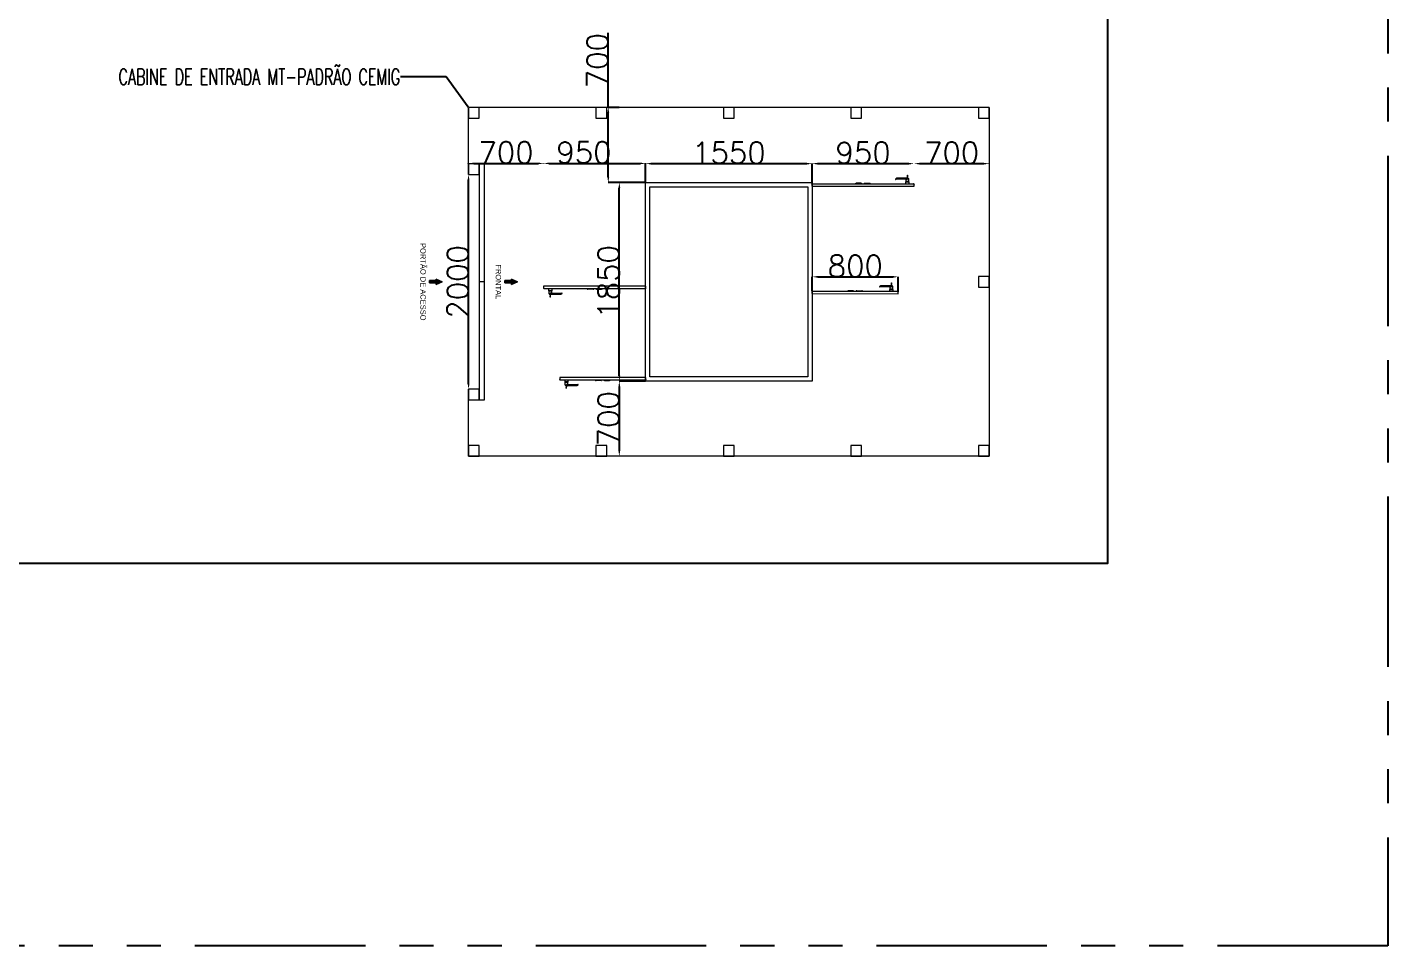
# Model space of a CAD drawing. Header units: metres. Extents: x 18203 to 41586, y 7179 to 24742.
# Drawn here: x 28911 to 41586, y 7857 to 16414 of the extents above; entities that cross this region are included whole.
import ezdxf
from ezdxf import colors
from ezdxf.entities.mleader import LeaderData, LeaderLine
from ezdxf.enums import TextEntityAlignment as Align
from ezdxf.math import Vec2, Vec3

# ---------------------------------------------------------------- set-up
doc = ezdxf.new("R2010")
doc.units = ezdxf.units.M
doc.header["$LTSCALE"] = 50
doc.header["$MEASUREMENT"] = 0
doc.header["$PDMODE"] = 1
doc.header["$PDSIZE"] = 10
doc.linetypes.add('PHANTOM', pattern=[63.5, 31.75, -6.35, 6.35, -6.35, 6.35, -6.35])
doc.layers.get('0').update_dxf_attribs({"linetype": 'CONTINUOUS'})
doc.layers.get('DEFPOINTS').update_dxf_attribs({"linetype": 'CONTINUOUS'})
doc.layers.add('COTA', color=1, linetype='CONTINUOUS', lineweight=0)
doc.layers.add('GIRO', color=1, linetype='CONTINUOUS')
doc.styles.add('ARIAL', font='arial.ttf', dxfattribs={"height": 50})
doc.styles.add('RomanS 1.0', font='ROMANS.shx')
doc.styles.get("Standard").update_dxf_attribs({"font": 'romans', "width": 0.65, "height": 30})
doc.linetypes.add('FENCELINE2', pattern='A,6.35,-2.54,[132,ltypeshp.shx,S=2.54,R=0,X=-2.54,Y=0],-2.54,25.4', length=36.83)
doc.dimstyles.new('ISO-25', dxfattribs={"dimtxt": 2.5, "dimasz": 2.5, "dimexe": 1.25, "dimexo": 0.625, "dimtad": 1, "dimtxsty": 'Standard', "dimcen": 2.5, "dimadec": 0, "dimazin": 0, "dimtfac": 1, "dimtmove": 0, "dimatfit": 3, "dimfxl": 1, "dimarcsym": 0})

# ---------------------------------------------------------------- blocks, each defined once
blk = doc.blocks.new('2700410')
at = {"linetype": 'Continuous', "lineweight": 0}
for points in [[(40, 181), (101, 181), (146, 181), (73, 335), (0, 181)], [(101, 181), (40, 181), (40, 0), (101, 0)]]:
    blk.add_hatch(color=7, dxfattribs=at).paths.add_polyline_path(points, flags=0)
at = {"color": 7, "linetype": 'Continuous', "lineweight": 0}
for p, q in [((73, 335), (0, 181)), ((0, 181), (40, 181)), ((146, 181), (73, 335)), ((101, 181), (146, 181))]:
    blk.add_line(p, q, dxfattribs=at)
for points in [[(40, 181), (101, 181), (146, 181), (73, 335), (0, 181)], [(101, 181), (40, 181), (40, 0), (101, 0)], [(40, 0), (101, 0), (101, 181), (40, 181)]]:
    blk.add_lwpolyline(points, close=True, dxfattribs=at)
blk = doc.blocks.new('A$C606CB9BB')
at = {"color": 1, "linetype": 'Continuous', "lineweight": 0, "ltscale": 75}
for p, q in [((0, 953), (0, 0)), ((19, 953), (0, 953)), ((19, 953), (20, 953)), ((23, 949), (23, 4)), ((23, 547), (25, 544)), ((23, 547), (23, 547)), ((23, 547), (23, 547)), ((27, 493), (27, 540)), ((23, 486), (25, 488)), ((23, 486), (23, 485)), ((23, 467), (25, 464)), ((23, 467), (23, 467)), ((23, 406), (25, 408)), ((23, 405), (23, 406)), ((23, 406), (23, 406)), ((27, 460), (27, 413)), ((63, 171), (63, 170)), ((63, 171), (65, 171)), ((63, 170), (65, 170)), ((63, 169), (67, 163)), ((65, 170), (65, 171)), ((68, 164), (65, 170)), ((67, 162), (67, 72)), ((67, 162), (69, 162)), ((69, 72), (69, 162)), ((71, 162), (71, 62)), ((73, 162), (71, 162)), ((73, 62), (73, 162)), ((0, 0), (19, 0)), ((20, 0), (19, 0)), ((23, 76), (41, 76)), ((41, 49), (23, 49)), ((41, 76), (41, 49)), ((43, 51), (43, 75)), ((43, 73), (65, 73)), ((71, 51), (43, 51)), ((65, 73), (65, 62)), ((71, 62), (65, 62)), ((67, 72), (69, 72)), ((71, 62), (71, 51)), ((71, 62), (73, 62)), ((73, 70), (74, 70)), ((73, 54), (73, 62)), ((74, 55), (73, 55)), ((74, 55), (74, 70)), ((74, 64), (74, 65)), ((74, 65), (74, 65)), ((80, 64), (74, 64)), ((74, 64), (74, 64)), ((74, 62), (74, 64)), ((80, 62), (74, 62)), ((74, 62), (74, 62)), ((80, 64), (80, 62)), ((87, 64), (80, 64)), ((80, 62), (87, 62)), ((93, 64), (87, 64)), ((87, 62), (87, 64)), ((93, 62), (87, 62)), ((93, 64), (91, 64)), ((91, 64), (91, 64)), ((91, 61), (91, 62)), ((93, 61), (91, 61)), ((99, 64), (93, 64)), ((93, 64), (93, 64)), ((98, 64), (93, 64)), ((93, 62), (93, 64)), ((98, 62), (93, 62)), ((93, 61), (93, 62)), ((99, 61), (93, 61)), ((102, 64), (98, 64)), ((98, 62), (98, 64)), ((102, 62), (98, 62)), ((99, 64), (99, 64)), ((99, 62), (99, 61)), ((100, 64), (100, 62)), ((102, 64), (102, 62))]:
    blk.add_line(p, q, dxfattribs=at)
for points in [[(25, 544), (26, 544), (26, 543), (26, 543), (26, 542), (27, 542), (27, 542), (27, 542), (27, 541), (27, 540), (27, 540)], [(27, 493), (27, 493), (27, 492), (27, 491), (27, 491), (27, 491), (26, 490), (26, 490), (26, 489), (26, 489), (25, 488)], [(27, 460), (27, 460), (27, 461), (27, 462), (27, 462), (27, 462), (26, 462), (26, 463), (26, 463), (26, 464), (25, 464)], [(25, 408), (26, 409), (26, 409), (26, 410), (26, 410), (27, 411), (27, 411), (27, 411), (27, 412), (27, 413), (27, 413)], [(63, 169), (63, 169), (63, 169), (64, 169), (64, 169), (64, 169), (64, 170), (65, 170), (65, 170)], [(66, 172), (66, 172), (66, 172), (66, 172), (66, 172), (66, 171), (66, 171), (65, 171), (65, 171)], [(67, 163), (67, 163), (67, 163), (67, 163), (67, 163), (68, 163), (68, 164), (68, 164), (68, 164)], [(73, 163), (73, 163), (73, 163), (72, 163), (72, 163), (72, 163), (72, 162), (71, 162), (71, 162)], [(65, 62), (65, 63), (66, 64), (66, 65), (67, 66), (67, 66), (68, 67), (68, 67), (68, 68), (68, 68), (68, 68), (68, 69), (69, 69), (69, 70), (69, 70), (69, 71), (69, 72)], [(67, 72), (67, 71), (67, 70), (67, 69), (67, 69), (66, 68), (66, 67), (66, 66), (65, 63), (65, 62)]]:
    blk.add_lwpolyline(points, dxfattribs=at)
for centre, radius, start, end in [((20, 949), 3.15, 0, 90), ((65, 171), 2, 41.9056, 180), ((65, 170), 2, 180, 210), ((33, 142), 43, 27.8981, 41.9056), ((33, 142), 45, 27.8981, 41.9056), ((65, 162), 2, 0, 30), ((65, 162), 4, 0, 30), ((71, 162), 2, 0, 27.8981), ((19, 4), 3.61, 277.3195, 1.0914), ((41, 75), 2, 0, 90), ((41, 51), 2, 270, 0), ((65, 76), 2, 270, 0), ((71, 54), 2, 270, 0)]:
    blk.add_arc(centre, radius, start, end, dxfattribs=at)
blk = doc.blocks.new('A$C606CB9D7')
at = {"color": 1, "linetype": 'Continuous', "lineweight": 0, "ltscale": 75}
for p, q in [((2, 803), (2, 0)), ((21, 803), (2, 803)), ((21, 803), (22, 803)), ((25, 799), (25, 4)), ((25, 472), (27, 469)), ((25, 472), (25, 472)), ((25, 472), (25, 472)), ((25, 411), (27, 413)), ((25, 411), (25, 410)), ((25, 392), (27, 389)), ((25, 392), (25, 392)), ((29, 418), (29, 465)), ((29, 385), (29, 338)), ((25, 331), (27, 333)), ((25, 330), (25, 331)), ((25, 331), (25, 331)), ((65, 171), (65, 170)), ((65, 171), (67, 171)), ((65, 170), (67, 170)), ((65, 169), (69, 163)), ((67, 170), (67, 171)), ((70, 164), (67, 170)), ((69, 162), (69, 72)), ((69, 162), (71, 162)), ((71, 72), (71, 162)), ((73, 162), (73, 62)), ((75, 162), (73, 162)), ((75, 62), (75, 162)), ((0, 33), (2, 32)), ((2, 0), (21, 0)), ((22, 0), (21, 0)), ((25, 76), (43, 76)), ((43, 49), (25, 49)), ((43, 76), (43, 49)), ((45, 51), (45, 75)), ((45, 73), (67, 73)), ((73, 51), (45, 51)), ((67, 73), (67, 62)), ((73, 62), (67, 62)), ((69, 72), (71, 72)), ((73, 62), (73, 51)), ((73, 62), (75, 62)), ((75, 70), (76, 70)), ((75, 54), (75, 62)), ((76, 55), (75, 55)), ((76, 55), (76, 70)), ((76, 64), (76, 65)), ((76, 65), (76, 65)), ((82, 64), (76, 64)), ((76, 64), (76, 64)), ((76, 62), (76, 64)), ((82, 62), (76, 62)), ((76, 62), (76, 62)), ((82, 64), (82, 62)), ((89, 64), (82, 64)), ((82, 62), (89, 62)), ((89, 62), (89, 64)), ((95, 64), (89, 64)), ((95, 62), (89, 62)), ((93, 64), (93, 64)), ((95, 64), (93, 64)), ((93, 61), (93, 62)), ((95, 61), (93, 61)), ((101, 64), (95, 64)), ((95, 64), (95, 64)), ((100, 64), (95, 64)), ((95, 62), (95, 64)), ((100, 62), (95, 62)), ((95, 61), (95, 62)), ((101, 61), (95, 61)), ((104, 64), (100, 64)), ((100, 62), (100, 64)), ((104, 62), (100, 62)), ((101, 64), (101, 64)), ((101, 62), (101, 61)), ((102, 64), (102, 62)), ((104, 64), (104, 62))]:
    blk.add_line(p, q, dxfattribs=at)
for points in [[(27, 469), (28, 469), (28, 468), (28, 468), (28, 467), (29, 467), (29, 467), (29, 467), (29, 466), (29, 465), (29, 465)], [(29, 418), (29, 418), (29, 417), (29, 416), (29, 416), (29, 416), (28, 415), (28, 415), (28, 414), (28, 414), (27, 413)], [(29, 385), (29, 385), (29, 386), (29, 387), (29, 387), (29, 387), (28, 387), (28, 388), (28, 388), (28, 389), (27, 389)], [(27, 333), (28, 334), (28, 334), (28, 335), (28, 335), (29, 336), (29, 336), (29, 336), (29, 337), (29, 338), (29, 338)], [(65, 169), (65, 169), (65, 169), (66, 169), (66, 169), (66, 169), (66, 170), (67, 170), (67, 170)], [(68, 172), (68, 172), (68, 172), (68, 172), (68, 172), (68, 171), (68, 171), (67, 171), (67, 171)], [(69, 163), (69, 163), (69, 163), (69, 163), (69, 163), (70, 163), (70, 164), (70, 164), (70, 164)], [(75, 163), (75, 163), (75, 163), (74, 163), (74, 163), (74, 163), (74, 162), (73, 162), (73, 162)], [(67, 62), (67, 63), (68, 64), (68, 65), (69, 66), (69, 66), (70, 67), (70, 67), (70, 68), (70, 68), (70, 68), (70, 69), (71, 69), (71, 70), (71, 70), (71, 71), (71, 72)], [(69, 72), (69, 71), (69, 70), (69, 69), (69, 69), (68, 68), (68, 67), (68, 66), (67, 63), (67, 62)]]:
    blk.add_lwpolyline(points, dxfattribs=at)
for centre, radius, start, end in [((22, 799), 3.15, 0, 90), ((67, 171), 2, 41.9056, 180), ((67, 170), 2, 180, 210), ((35, 142), 43, 27.8981, 41.9056), ((35, 142), 45, 27.8981, 41.9056), ((67, 162), 2, 0, 30), ((67, 162), 4, 0, 30), ((73, 162), 2, 0, 27.8981), ((21, 4), 3.61, 277.3195, 1.0914), ((43, 75), 2, 0, 90), ((43, 51), 2, 270, 0), ((67, 76), 2, 270, 0), ((73, 54), 2, 270, 0)]:
    blk.add_arc(centre, radius, start, end, dxfattribs=at)
blk = doc.blocks.new('*D18')
at = {"color": 0, "lineweight": -2, "ltscale": 3, "transparency": 16777216}
for p, q in [((34672, 14967), (34672, 15144)), ((34722, 15143), (36173, 15143)), ((36223, 14968), (36223, 15144))]:
    blk.add_line(p, q, dxfattribs=at)
at = {"color": 0, "ltscale": 3, "transparency": 16777216}
for points in [[(34722, 15151), (34722, 15135), (34672, 15143)], [(36173, 15151), (36173, 15135), (36223, 15143)]]:
    blk.add_solid(points, dxfattribs=at)
at = {"layer": 'DEFPOINTS', "color": 0, "ltscale": 3, "transparency": 16777216}
for p in [(36223, 15143), (34672, 14967), (36223, 14967)]:
    blk.add_point(p, dxfattribs=at)
at = {"color": 0, "ltscale": 3, "transparency": 16777216, "insert": (35448, 15244), "char_height": 200, "attachment_point": 5, "style": 'RomanS 1.0'}
blk.add_mtext('1550', dxfattribs=at)
blk = doc.blocks.new('*D4')
at = {"color": 0, "lineweight": -2, "ltscale": 3, "transparency": 16777216}
for p, q in [((34671, 14967), (34426, 14967)), ((34427, 13167), (34427, 14917)), ((34572, 13117), (34426, 13117))]:
    blk.add_line(p, q, dxfattribs=at)
at = {"color": 0, "ltscale": 3, "transparency": 16777216}
for points in [[(34419, 14917), (34436, 14917), (34427, 14967)], [(34419, 13167), (34436, 13167), (34427, 13117)]]:
    blk.add_solid(points, dxfattribs=at)
at = {"layer": 'DEFPOINTS', "color": 0, "ltscale": 3, "transparency": 16777216}
for p in [(34427, 14967), (34672, 14967), (34573, 13117)]:
    blk.add_point(p, dxfattribs=at)
at = {"color": 0, "ltscale": 3, "transparency": 16777216, "insert": (34327, 14042), "char_height": 200, "attachment_point": 5, "rotation": 90, "style": 'RomanS 1.0'}
blk.add_mtext('1850', dxfattribs=at)
blk = doc.blocks.new('*D19')
at = {"color": 0, "lineweight": -2, "ltscale": 3, "transparency": 16777216}
for p, q in [((36225, 13957), (36225, 14090)), ((36275, 14089), (36974, 14089)), ((37024, 13955), (37024, 14090))]:
    blk.add_line(p, q, dxfattribs=at)
at = {"color": 0, "ltscale": 3, "transparency": 16777216}
for points in [[(36275, 14097), (36275, 14080), (36225, 14089)], [(36974, 14097), (36974, 14080), (37024, 14089)]]:
    blk.add_solid(points, dxfattribs=at)
at = {"layer": 'DEFPOINTS', "color": 0, "ltscale": 3, "transparency": 16777216}
for p in [(37024, 14089), (36225, 13956), (37024, 13954)]:
    blk.add_point(p, dxfattribs=at)
at = {"color": 0, "ltscale": 3, "transparency": 16777216, "insert": (36625, 14189), "char_height": 200, "attachment_point": 5, "style": 'RomanS 1.0'}
blk.add_mtext('800', dxfattribs=at)
blk = doc.blocks.new('*D5')
at = {"color": 0, "lineweight": -2, "ltscale": 3, "transparency": 16777216}
for p, q in [((36223, 15144), (36223, 15144)), ((36273, 15143), (37123, 15143)), ((37173, 15144), (37173, 15144))]:
    blk.add_line(p, q, dxfattribs=at)
at = {"color": 0, "ltscale": 3, "transparency": 16777216}
for points in [[(36273, 15151), (36273, 15135), (36223, 15143)], [(37123, 15151), (37123, 15135), (37173, 15143)]]:
    blk.add_solid(points, dxfattribs=at)
at = {"layer": 'DEFPOINTS', "color": 0, "ltscale": 3, "transparency": 16777216}
for p in [(36223, 15143), (37173, 15143), (37173, 15143)]:
    blk.add_point(p, dxfattribs=at)
at = {"color": 0, "ltscale": 3, "transparency": 16777216, "insert": (36698, 15244), "char_height": 200, "attachment_point": 5, "style": 'RomanS 1.0'}
blk.add_mtext('950', dxfattribs=at)
blk = doc.blocks.new('*D6')
at = {"color": 0, "lineweight": -2, "ltscale": 3, "transparency": 16777216}
for p, q in [((37173, 15144), (37173, 15144)), ((37223, 15143), (37823, 15143)), ((37873, 15142), (37873, 15144))]:
    blk.add_line(p, q, dxfattribs=at)
at = {"color": 0, "ltscale": 3, "transparency": 16777216}
for points in [[(37223, 15151), (37223, 15135), (37173, 15143)], [(37823, 15151), (37823, 15135), (37873, 15143)]]:
    blk.add_solid(points, dxfattribs=at)
at = {"layer": 'DEFPOINTS', "color": 0, "ltscale": 3, "transparency": 16777216}
for p in [(37173, 15143), (37873, 15143), (37873, 15141)]:
    blk.add_point(p, dxfattribs=at)
at = {"color": 0, "ltscale": 3, "transparency": 16777216, "insert": (37523, 15244), "char_height": 200, "attachment_point": 5, "style": 'RomanS 1.0'}
blk.add_mtext('700', dxfattribs=at)
blk = doc.blocks.new('*D20')
at = {"color": 0, "lineweight": -2, "ltscale": 3, "transparency": 16777216}
for p, q in [((34324, 15667), (34324, 16361)), ((34425, 15667), (34323, 15667)), ((34324, 15017), (34324, 15617)), ((34427, 14967), (34323, 14967))]:
    blk.add_line(p, q, dxfattribs=at)
at = {"color": 0, "ltscale": 3, "transparency": 16777216}
for points in [[(34316, 15617), (34333, 15617), (34324, 15667)], [(34316, 15017), (34333, 15017), (34324, 14967)]]:
    blk.add_solid(points, dxfattribs=at)
at = {"layer": 'DEFPOINTS', "color": 0, "ltscale": 3, "transparency": 16777216}
for p in [(34426, 15667), (34324, 14967), (34427, 14967)]:
    blk.add_point(p, dxfattribs=at)
at = {"color": 0, "ltscale": 3, "transparency": 16777216, "insert": (34224, 16103), "char_height": 200, "attachment_point": 5, "rotation": 90, "style": 'RomanS 1.0'}
blk.add_mtext('700', dxfattribs=at)
blk = doc.blocks.new('*D7')
at = {"color": 0, "lineweight": -2, "ltscale": 3, "transparency": 16777216}
for p, q in [((33022, 15144), (33022, 15146)), ((33072, 15145), (33672, 15145)), ((33722, 15144), (33722, 15146))]:
    blk.add_line(p, q, dxfattribs=at)
at = {"color": 0, "ltscale": 3, "transparency": 16777216}
for points in [[(33072, 15153), (33072, 15137), (33022, 15145)], [(33672, 15153), (33672, 15137), (33722, 15145)]]:
    blk.add_solid(points, dxfattribs=at)
at = {"layer": 'DEFPOINTS', "color": 0, "ltscale": 3, "transparency": 16777216}
for p in [(33022, 15143), (33722, 15145), (33722, 15143)]:
    blk.add_point(p, dxfattribs=at)
at = {"color": 0, "ltscale": 3, "transparency": 16777216, "insert": (33372, 15246), "char_height": 200, "attachment_point": 5, "style": 'RomanS 1.0'}
blk.add_mtext('700', dxfattribs=at)
blk = doc.blocks.new('*D8')
at = {"color": 0, "lineweight": -2, "ltscale": 3, "transparency": 16777216}
for p, q in [((34427, 13117), (34428, 13117)), ((34427, 13067), (34427, 12467)), ((34428, 12417), (34428, 12417))]:
    blk.add_line(p, q, dxfattribs=at)
at = {"color": 0, "ltscale": 3, "transparency": 16777216}
for points in [[(34419, 13067), (34435, 13067), (34427, 13117)], [(34419, 12467), (34435, 12467), (34427, 12417)]]:
    blk.add_solid(points, dxfattribs=at)
at = {"layer": 'DEFPOINTS', "color": 0, "ltscale": 3, "transparency": 16777216}
for p in [(34426, 13117), (34427, 12417), (34427, 12417)]:
    blk.add_point(p, dxfattribs=at)
at = {"color": 0, "ltscale": 3, "transparency": 16777216, "insert": (34327, 12767), "char_height": 200, "attachment_point": 5, "rotation": 90, "style": 'RomanS 1.0'}
blk.add_mtext('700', dxfattribs=at)
blk = doc.blocks.new('*D9')
at = {"color": 0, "lineweight": -2, "ltscale": 3, "transparency": 16777216}
for p, q in [((33722, 15144), (33722, 15144)), ((33772, 15145), (34622, 15145)), ((34672, 15144), (34672, 15146))]:
    blk.add_line(p, q, dxfattribs=at)
at = {"color": 0, "ltscale": 3, "transparency": 16777216}
for points in [[(33772, 15153), (33772, 15137), (33722, 15145)], [(34622, 15153), (34622, 15137), (34672, 15145)]]:
    blk.add_solid(points, dxfattribs=at)
at = {"layer": 'DEFPOINTS', "color": 0, "ltscale": 3, "transparency": 16777216}
for p in [(33722, 15145), (34672, 15145), (34672, 15143)]:
    blk.add_point(p, dxfattribs=at)
at = {"color": 0, "ltscale": 3, "transparency": 16777216, "insert": (34097, 15246), "char_height": 200, "attachment_point": 5, "style": 'RomanS 1.0'}
blk.add_mtext('950', dxfattribs=at)
blk = doc.blocks.new('*D21')
at = {"color": 0, "lineweight": -2, "ltscale": 3, "transparency": 16777216}
for p, q in [((33022, 13092), (33022, 14992)), ((33023, 15042), (33023, 15042)), ((33023, 13042), (33023, 13042))]:
    blk.add_line(p, q, dxfattribs=at)
at = {"color": 0, "ltscale": 3, "transparency": 16777216}
for points in [[(33014, 14992), (33031, 14992), (33022, 15042)], [(33014, 13092), (33031, 13092), (33022, 13042)]]:
    blk.add_solid(points, dxfattribs=at)
at = {"layer": 'DEFPOINTS', "color": 0, "ltscale": 3, "transparency": 16777216}
for p in [(33022, 15042), (33022, 15042), (33022, 13042)]:
    blk.add_point(p, dxfattribs=at)
at = {"color": 0, "ltscale": 3, "transparency": 16777216, "insert": (32922, 14042), "char_height": 200, "attachment_point": 5, "rotation": 90, "style": 'RomanS 1.0'}
blk.add_mtext('2000', dxfattribs=at)

msp = doc.modelspace()

# ---------------------------------------------------------------- linework, layer by layer
at = {"color": 5, "linetype": 'Continuous', "lineweight": 0, "ltscale": 95.25}
for p, q in [((33022.197, 15041.868), (33022.197, 15666.868)), ((37872.899, 15666.868), (33022.197, 15666.868)), ((37872.899, 15666.868), (37872.899, 12416.868)), ((33022.197, 12416.868), (33022.197, 13041.868)), ((37872.899, 12416.868), (33022.197, 12416.868))]:
    msp.add_line(p, q, dxfattribs=at)
at = {"color": 5, "linetype": 'Continuous', "lineweight": 0}
msp.add_line((33172.197, 14041.868), (33122.197, 14041.868), dxfattribs=at)
at = {"color": 7, "linetype": 'Continuous', "lineweight": 0}
msp.add_line((34572.52, 13116.868), (34672.197, 13116.868), dxfattribs=at)
at = {"color": 6, "linetype": 'PHANTOM'}
msp.add_lwpolyline([(18202.666, 24742.36), (41586.369, 24742.36), (41586.369, 7857.311), (18202.666, 7857.311)], close=True, dxfattribs=at)
at = {"linetype": 'FENCELINE2'}
msp.add_lwpolyline([(20169.62, 21584.792), (38973.774, 21584.792), (38973.774, 11419.204), (20169.62, 11419.204)], close=True, dxfattribs=at)
at = {"color": 252, "linetype": 'Continuous', "lineweight": 0}
for points in [[(33022.197, 15666.868), (33022.197, 15566.868), (33122.197, 15566.868), (33122.197, 15666.868)], [(34209.197, 15666.868), (34209.197, 15566.868), (34309.197, 15566.868), (34309.197, 15666.868)], [(35397.548, 15666.868), (35397.548, 15566.868), (35497.548, 15566.868), (35497.548, 15666.868)], [(36584.548, 15666.868), (36584.548, 15566.868), (36684.548, 15566.868), (36684.548, 15666.868)], [(37772.899, 15666.868), (37772.899, 15566.868), (37872.899, 15566.868), (37872.899, 15666.868)], [(33022.197, 15141.868), (33022.197, 15041.868), (33122.197, 15041.868), (33122.197, 15141.868)], [(37772.899, 14091.868), (37772.899, 13991.868), (37872.899, 13991.868), (37872.899, 14091.868)], [(33022.197, 13041.868), (33022.197, 12941.868), (33122.197, 12941.868), (33122.197, 13041.868)], [(33022.197, 12516.868), (33022.197, 12416.868), (33122.197, 12416.868), (33122.197, 12516.868)], [(34209.197, 12516.868), (34209.197, 12416.868), (34309.197, 12416.868), (34309.197, 12516.868)], [(35397.548, 12516.868), (35397.548, 12416.868), (35497.548, 12416.868), (35497.548, 12516.868)], [(36584.548, 12516.868), (36584.548, 12416.868), (36684.548, 12416.868), (36684.548, 12516.868)], [(37772.899, 12516.868), (37772.899, 12416.868), (37872.899, 12416.868), (37872.899, 12516.868)]]:
    msp.add_lwpolyline(points, close=True, dxfattribs=at)
at = {"color": 5, "linetype": 'Continuous', "lineweight": 0}
msp.add_lwpolyline([(33122.197, 15141.868), (33122.197, 12941.868), (33172.197, 12941.868), (33172.197, 15141.868)], close=True, dxfattribs=at)
at = {"color": 1, "linetype": 'Continuous', "lineweight": 0, "ltscale": 75}
msp.add_lwpolyline([(34671.873, 14966.868), (36222.873, 14966.868), (36223.035, 13619.868), (36222.55, 13619.868), (36222.561, 13116.868), (34672.197, 13116.868), (34672.197, 14966.868)], dxfattribs=at)
msp.add_lwpolyline([(36182.877, 14926.868), (36183.039, 13579.868), (36182.55, 13579.868), (36182.561, 13156.868), (34712.197, 13156.868), (34712.197, 14926.868)], close=True, dxfattribs=at)
at = {"color": 7, "linetype": 'Continuous', "lineweight": 0}
for points in [[(32721.313, 14031.929), (32658.137, 14031.929), (32658.137, 14053.558), (32721.313, 14053.558), (32721.313, 14067.404), (32775.407, 14041.868), (32721.313, 14016.332)], [(33422.976, 14031.929), (33359.8, 14031.929), (33359.8, 14053.558), (33422.976, 14053.558), (33422.976, 14067.404), (33477.071, 14041.868), (33422.976, 14016.332)]]:
    msp.add_lwpolyline(points, close=True, dxfattribs=at)
at = {"layer": 'COTA', "color": 1, "linetype": 'Continuous', "lineweight": 0}
msp.add_line((34525.284, 15666.868), (34425.969, 15666.868), dxfattribs=at)

# ---------------------------------------------------------------- block references
at = {"color": 1}
for name, p, rotation in [('A$C606CB9BB', (37172.76, 14933.493), 89.99999999999999), ('A$C606CB9BB', (33721.998, 14000.243), 270), ('A$C606CB9D7', (33871.998, 13152.243), 270)]:
    msp.add_blockref(name, p, dxfattribs=dict(at, rotation=rotation))
at = {"xscale": 0.35, "yscale": 0.35, "zscale": 0.35, "rotation": 270}
for p in [(32658.137, 14067.404), (33359.8, 14067.404)]:
    msp.add_blockref('2700410', p, dxfattribs=at)
at = {"layer": 'GIRO', "color": 1, "rotation": 89.81584977291566}
msp.add_blockref('A$C606CB9D7', (37024.008, 13928.919), dxfattribs=at)

# ---------------------------------------------------------------- texts
at = {"color": 1, "style": 'ARIAL'}
for s, p in [('PORTÃO DE ACESSO', (32598.902, 14042.364)), ('FRONTAL', (33300.565, 14042.364))]:
    msp.add_text(s, height=50, rotation=270, dxfattribs=at).set_placement(p, align=Align.MIDDLE_CENTER)

# ---------------------------------------------------------------- dimensions: what is measured, and where the dimension line sits
at = {"ltscale": 3}
dim = msp.add_linear_dim(base=(34324.429, 14966.868), p1=(34425.969, 15666.868), p2=(34427.169, 14966.868), angle=90, dimstyle='ISO-25', override={"dimtxt": 200, "dimasz": 50, "dimtxsty": 'RomanS 1.0'}, dxfattribs=at)
dim.commit()
dim.dimension.update_dxf_attribs({"geometry": '*D20', "text_midpoint": (34324.429, 16103.207), "dimtype": 160})
for base, p1, p2, text, picture, middle in [((33721.998, 15144.98), (33022.197, 15142.98), (33721.998, 15142.98), '700', '*D7', (33372.097, 15245.605)), ((36222.873, 15142.98), (34672.197, 14966.868), (36222.873, 14967.054), '1550', '*D18', (35447.535, 15243.605)), ((37172.76, 15142.98), (36222.873, 15142.928), (37172.76, 15142.98), '950', '*D5', (36697.817, 15243.605)), ((37872.561, 15142.98), (37172.76, 15142.98), (37872.561, 15140.98), '700', '*D6', (37522.661, 15243.605))]:
    dim = msp.add_linear_dim(base=base, p1=p1, p2=p2, text=text, dimstyle='ISO-25', override={"dimtxt": 200, "dimasz": 50, "dimtxsty": 'RomanS 1.0'}, dxfattribs=at)
    dim.commit()
    dim.dimension.update_dxf_attribs({"geometry": picture, "text_midpoint": middle})
for base, p1, p2, text, picture, middle in [((34672.197, 15144.945), (33721.998, 15144.98), (34672.197, 15142.98), '950', '*D9', (34096.602, 15144.945)), ((37024.089, 14088.797), (36224.743, 13956.488), (37024.089, 13953.919), '800', '*D19', (36625.423, 14088.797))]:
    dim = msp.add_linear_dim(base=base, p1=p1, p2=p2, text=text, dimstyle='ISO-25', override={"dimtxt": 200, "dimasz": 50, "dimtxsty": 'RomanS 1.0'}, dxfattribs=at)
    dim.commit()
    dim.dimension.update_dxf_attribs({"geometry": picture, "text_midpoint": middle, "dimtype": 160})
for base, p1, p2, picture, middle in [((33022.197, 15041.868), (33022.197, 13041.868), (33022.197, 15041.868), '*D21', (32921.572, 14041.868)), ((34427.169, 14966.868), (34572.52, 13116.868), (34671.873, 14966.868), '*D4', (34326.544, 14041.868)), ((34427.136, 12416.868), (34425.919, 13116.868), (34427.136, 12416.868), '*D8', (34326.511, 12766.868))]:
    dim = msp.add_linear_dim(base=base, p1=p1, p2=p2, angle=90, dimstyle='ISO-25', override={"dimtxt": 200, "dimasz": 50, "dimtxsty": 'RomanS 1.0'}, dxfattribs=at)
    dim.commit()
    dim.dimension.update_dxf_attribs({"geometry": picture, "text_midpoint": middle})

# ---------------------------------------------------------------- leaders
at = {"color": 2}
ml = msp.add_multileader_mtext('Standard', dxfattribs=at)
ml.set_content('CABINE DE ENTRADA MT-PADRÃO CEMIG     ', color=2)
ml.set_leader_properties()
ml.build(insert=Vec2(0, 0))
ctx = ml.context
ctx.base_point, ctx.char_height, ctx.plane_origin = Vec3(29403.314, 15951.76), 150, Vec3(33150.581, 14593.683)
ctx.text_align_type = 2
notes = []
notes.append((ctx, [(0, (1, 1, 0), (32814.027, 15951.76), (-1, 0), 425.998, [(0, [(33022.197, 15666.868)], 0, [])])]))
ctx.mtext.insert, ctx.mtext.width, ctx.mtext.alignment, ctx.mtext.flow_direction = Vec3(32386.028, 16026.76), 3241.43063, 3, 5
for ctx, leaders in notes:
    for number, flags, end, landing, length, lines in leaders:
        leader = LeaderData()
        leader.index, (leader.has_last_leader_line, leader.has_dogleg_vector, leader.attachment_direction) = number, flags
        leader.last_leader_point, leader.dogleg_vector, leader.dogleg_length = Vec3(end), Vec3(landing), length
        for number, points, colour, breaks in lines:
            line = LeaderLine()
            line.index, line.vertices, line.color, line.breaks = number, Vec3.list(points), colors.encode_raw_color(colour), breaks
            leader.lines.append(line)
        ctx.leaders.append(leader)

doc.saveas('drawing.dxf')
